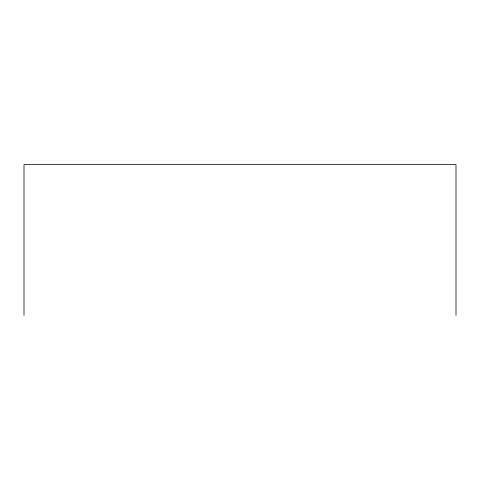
<?xml version="1.0" encoding="UTF-8"?>
<svg xmlns="http://www.w3.org/2000/svg" width="480" height="480" viewBox="0 0 480 480"><rect width="100%" height="100%" fill="white"/><g stroke="black" fill="none" stroke-linecap="round" stroke-linejoin="round"><path stroke-width="0.72" d="M456 315.366L456 164.634L24 164.634L24 315.366"/></g></svg>
